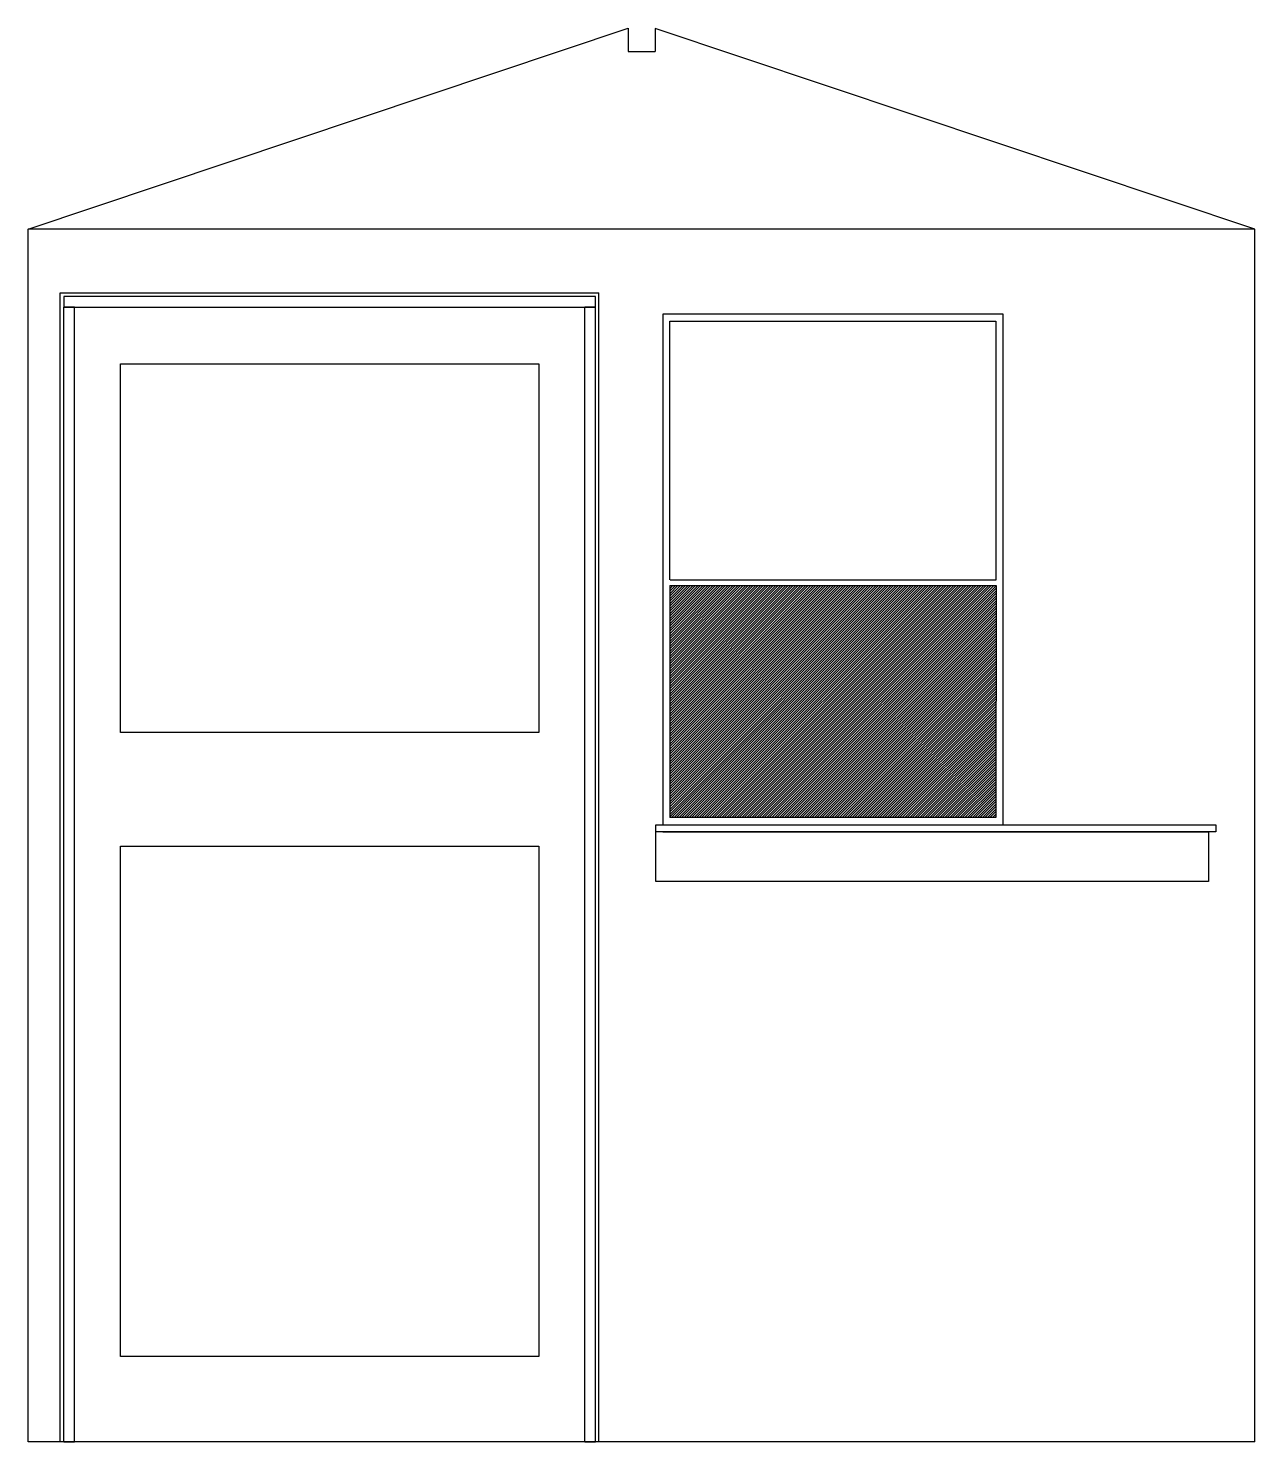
# Model space of a CAD drawing. Header units: inches. Extents: x 12 to 116, y -30 to 233.
# Drawn here: x 12.4 to 98.9, y 132.9 to 232.6 of the extents above; entities outside this region: 2.
import ezdxf

# ---------------------------------------------------------------- set-up
doc = ezdxf.new("R2010")
doc.units = ezdxf.units.IN
doc.layers.get('0').update_dxf_attribs({"lineweight": 25, "true_color": 0xffffff})
doc.layers.add('5_Panel_layer_6&7', color=7, linetype='Continuous', lineweight=25, true_color=0x000000)
doc.styles.add('textstyle44', font='')
doc.styles.add('textstyle50', font='')
doc.styles.get('textstyle44').set_extended_font_data('Liberation Sans')
doc.styles.get('textstyle50').set_extended_font_data('Liberation Sans')

msp = doc.modelspace()

# ---------------------------------------------------------------- hatches: boundary and pattern name
at = {"layer": '5_Panel_layer_6&7'}
h = msp.add_hatch(dxfattribs=at)
h.set_pattern_fill('JIS_WOOD', color=256, style=0)
h.set_pattern_definition([(45, (0, 0), (-0.08838835, 0.08838835), [])])
h.paths.add_polyline_path([(57.646, 193.277), (80.66, 193.277), (80.646, 176.914), (57.646, 176.914)])

# ---------------------------------------------------------------- linework, layer by layer
for p, q in [((12.396, 218.414), (54.703, 232.57)), ((54.703, 232.57), (54.703, 230.925)), ((56.62, 232.559), (56.62, 230.925)), ((98.896, 218.414), (56.62, 232.559)), ((54.703, 230.925), (56.62, 230.925)), ((54.896, 218.414), (12.396, 218.414)), ((12.396, 132.914), (12.396, 218.414)), ((98.896, 218.414), (54.896, 218.414)), ((98.896, 132.914), (98.896, 218.414)), ((14.646, 132.914), (14.646, 213.914)), ((14.646, 213.914), (52.646, 213.914)), ((52.396, 213.664), (14.896, 213.664)), ((14.896, 213.664), (14.896, 212.914)), ((52.396, 212.914), (52.396, 213.664)), ((52.646, 132.914), (52.646, 213.914)), ((14.896, 132.914), (14.896, 212.914)), ((15.646, 212.914), (14.896, 212.914)), ((14.896, 212.914), (52.396, 212.914)), ((15.646, 132.914), (15.646, 212.914)), ((51.646, 132.914), (51.646, 212.914)), ((52.396, 212.914), (51.646, 212.914)), ((52.396, 132.914), (52.396, 212.914)), ((81.146, 212.414), (57.146, 212.414)), ((57.146, 212.414), (57.146, 176.414)), ((81.146, 176.414), (81.146, 212.414)), ((57.646, 211.914), (80.646, 211.914)), ((57.646, 193.686), (57.646, 211.914)), ((80.646, 211.914), (80.646, 193.686)), ((18.896, 208.914), (48.396, 208.914)), ((18.896, 182.914), (18.896, 208.914)), ((48.396, 208.914), (48.396, 182.914)), ((57.657, 193.686), (80.66, 193.686)), ((57.646, 193.277), (80.66, 193.277)), ((57.646, 193.277), (57.646, 176.914)), ((80.66, 193.277), (80.646, 176.914)), ((48.396, 182.914), (18.896, 182.914)), ((56.646, 176.414), (96.146, 176.414)), ((56.646, 175.914), (56.646, 176.414)), ((57.146, 176.414), (81.146, 176.414)), ((80.646, 176.914), (57.646, 176.914)), ((96.146, 176.414), (96.146, 175.914)), ((96.146, 175.914), (56.646, 175.914)), ((56.646, 172.414), (56.646, 175.914)), ((57.146, 175.914), (95.646, 175.914)), ((95.646, 175.914), (95.646, 172.414)), ((18.896, 174.914), (48.396, 174.914)), ((18.896, 138.914), (18.896, 174.914)), ((48.396, 174.914), (48.396, 138.914)), ((95.646, 172.414), (56.646, 172.414)), ((48.396, 138.914), (18.896, 138.914)), ((98.896, 132.914), (12.396, 132.914)), ((14.896, 132.914), (15.646, 132.914)), ((51.646, 132.914), (52.396, 132.914))]:
    msp.add_line(p, q, dxfattribs=at)

# ---------------------------------------------------------------- texts
at = {"insert": (40, -20), "char_height": 3, "attachment_point": 1, "style": 'textstyle50'}
msp.add_mtext('\\H10;Interior Trim', dxfattribs=at)
at = {"layer": '5_Panel_layer_6&7', "insert": (40, 0), "char_height": 3, "attachment_point": 1, "style": 'textstyle44'}
msp.add_mtext('\\H8;Front Wall Trim', dxfattribs=at)

doc.saveas('drawing.dxf')
